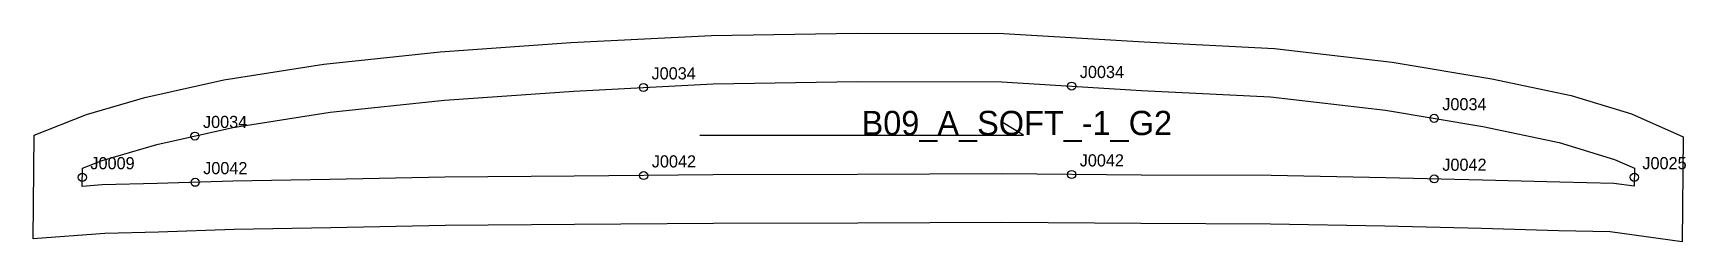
# Model space of a CAD drawing. Header units: millimetres. Extents: x -12 to 396, y -18 to 33.
import ezdxf

# ---------------------------------------------------------------- set-up
doc = ezdxf.new("R2010")
doc.units = ezdxf.units.MM
for name, color, linetype in [('CUT', 1, 'Continuous'), ('GRAIN', 3, 'Continuous'), ('LABEL', 7, 'Continuous'), ('NOTCH', 2, 'Continuous'), ('SEW', 5, 'Continuous')]:
    doc.layers.add(name, color=color, linetype=linetype)

msp = doc.modelspace()

# ---------------------------------------------------------------- linework, layer by layer
at = {"layer": 'CUT'}
msp.add_lwpolyline([(-11.91, 8.19), (1.01, 13.31), (15.43, 17.51), (34.95, 21.84), (59.67, 25.74), (88.4, 28.8), (120.69, 31.08), (155.43, 32.84), (191.43, 33.43), (227.57, 33.36), (262.37, 31.24), (294.58, 29.61), (323.66, 26.22), (348.29, 22.14), (367.89, 17.98), (382.74, 13.46), (395.54, 7.77), (395.33, -18.21), (377.46, -15.74), (364.77, -15.47), (345.67, -14.9), (321.81, -14.34), (293.57, -13.8), (261.55, -13.68), (227.22, -13.4), (191.58, -13.57), (155.93, -13.65), (121.62, -13.93), (89.68, -14.18), (61.39, -14.73), (37.49, -15.16), (18.84, -15.75), (5.51, -16.1), (-12.19, -17.41), (-11.91, 8.19)], close=True, dxfattribs=at)
at = {"layer": 'GRAIN'}
for p, q in [((152.53, 8.2), (232.53, 8.2)), ((232.53, 8.2), (227.53, 11.2))]:
    msp.add_line(p, q, dxfattribs=at)
at = {"layer": 'NOTCH'}
for centre in [(138.63, 19.97), (244.45, 20.31), (334.02, 12.34), (27.8, 7.96), (-0.02, -2.24), (27.85, -3.46), (138.69, -1.79), (244.43, -1.54), (334.03, -2.62), (383.46, -2.23)]:
    msp.add_circle(centre, 1, dxfattribs=at)
at = {"layer": 'SEW'}
msp.add_lwpolyline([(0, 0), (4.91, 1.94), (18.42, 5.88), (37.19, 10.05), (61.24, 13.84), (89.46, 16.85), (121.42, 19.1), (155.84, 20.85), (191.51, 21.43), (227.19, 21.36), (261.7, 19.26), (293.58, 17.64), (321.98, 14.34), (346.06, 10.35), (364.89, 6.35), (378.53, 2.2), (383.48, 0), (383.44, -4.45), (378.41, -3.76), (365.07, -3.47), (345.99, -2.91), (322.07, -2.34), (293.71, -1.8), (261.62, -1.68), (227.24, -1.4), (191.54, -1.57), (155.87, -1.65), (121.52, -1.93), (89.52, -2.18), (61.16, -2.73), (37.2, -3.17), (18.5, -3.76), (4.91, -4.11), (-0.05, -4.48)], close=True, dxfattribs=at)

# ---------------------------------------------------------------- texts
at = {"layer": 'LABEL'}
for s, height, p in [('J0034', 3, (140.63, 21.97)), ('J0034', 3, (246.45, 22.31)), ('J0034', 3, (336.02, 14.34)), ('J0034', 3, (29.8, 9.96)), ('B09_A_SOFT_-1_G2', 6, (192.53, 8.2)), ('J0009', 3, (1.98, -0.24)), ('J0042', 3, (29.85, -1.46)), ('J0042', 3, (140.69, 0.21)), ('J0042', 3, (246.43, 0.46)), ('J0042', 3, (336.03, -0.62)), ('J0025', 3, (385.46, -0.23))]:
    msp.add_text(s, height=height, dxfattribs=at).set_placement(p)

doc.saveas('drawing.dxf')
